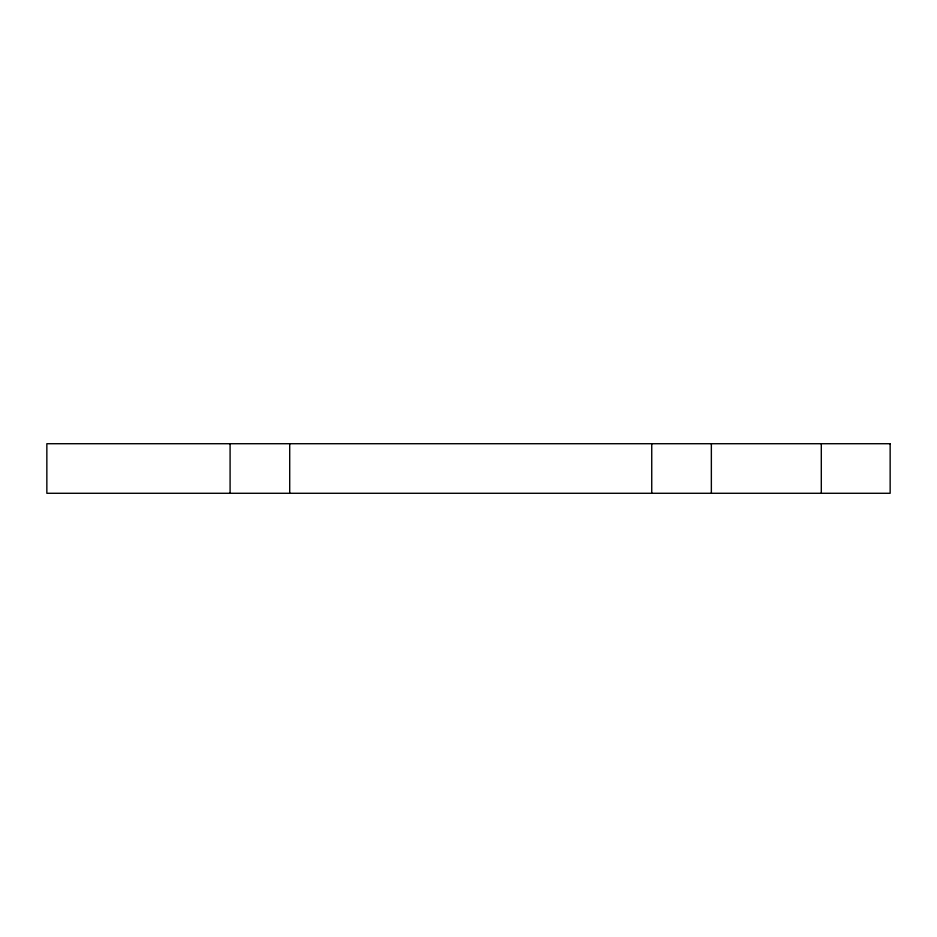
<?xml version="1.0" encoding="UTF-8"?>
<svg xmlns="http://www.w3.org/2000/svg" width="937" height="937" viewBox="0 0 937 937"><rect width="100%" height="100%" fill="white"/><g stroke="black" fill="none" stroke-linecap="round" stroke-linejoin="round"><path stroke-width="1.41" d="M821.304 443.716L821.304 493.284M711.359 443.716L711.359 493.284M651.742 443.716L651.742 493.284M289.709 443.716L289.709 493.284M230.092 443.716L230.092 493.284M890.15 443.716L46.85 443.716L46.85 493.284L890.15 493.284L890.15 443.716"/></g></svg>
